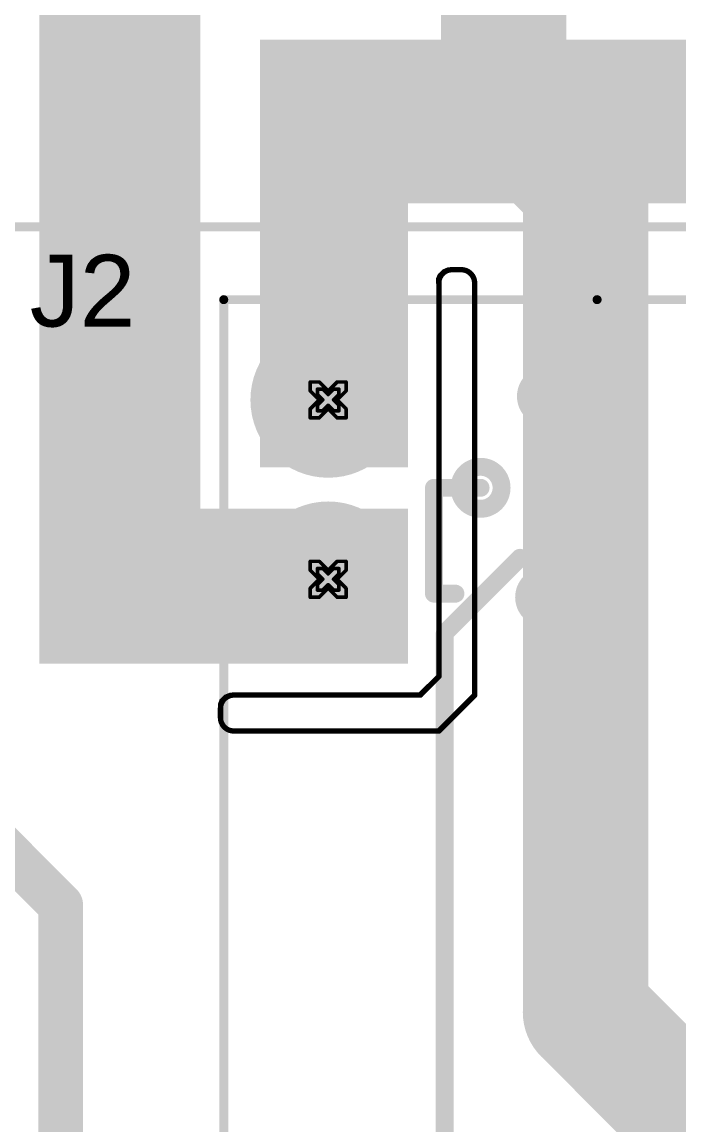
# Model space of a CAD drawing. Header units: inches. Extents: x -21 to 276, y -5 to 220.
# Drawn here: x 21.4 to 30.71, y 70.53 to 86.15 of the extents above; entities that cross this region are included whole.
import ezdxf

# ---------------------------------------------------------------- set-up
doc = ezdxf.new("R2010")
doc.units = ezdxf.units.IN
for name, color, linetype in [('Board_Outline', 216, 'Continuous'), ('Bottom Layer', 5, 'Continuous'), ('Bottom Solder', 6, 'Continuous'), ('Drill Drawing', 1, 'Continuous'), ('Ground', 16, 'Continuous'), ('Multi-Layer', 9, 'Continuous'), ('Pad Holes', 156, 'Continuous'), ('Power + Signal', 76, 'Continuous'), ('Top Layer', 1, 'Continuous'), ('Top Overlay', 2, 'Continuous'), ('Top Solder', 216, 'Continuous')]:
    doc.layers.add(name, color=color, linetype=linetype)
doc.styles.add('Arial', font='', dxfattribs={"height": 0.2})
doc.styles.get('Arial').set_extended_font_data('Arial')

# ---------------------------------------------------------------- blocks, each defined once
blk = doc.blocks.new('J102K1CS35VDC_20_13')
at = {"layer": 'Bottom Layer'}
h = blk.add_hatch(color=5, dxfattribs=at)
edge = h.paths.add_edge_path()
edge.add_arc((3.81, 3.81), 1, 0, 360)
h = blk.add_hatch(color=5, dxfattribs=at)
edge = h.paths.add_edge_path()
edge.add_arc((6.35, 3.81), 1, 0, 360)
at = {"layer": 'Bottom Solder'}
h = blk.add_hatch(color=6, dxfattribs=at)
edge = h.paths.add_edge_path()
edge.add_arc((3.81, 3.81), 1.102, 0, 360)
h = blk.add_hatch(color=6, dxfattribs=at)
edge = h.paths.add_edge_path()
edge.add_arc((6.35, 3.81), 1.102, 0, 360)
at = {"layer": 'Ground'}
h = blk.add_hatch(color=16, dxfattribs=at)
edge = h.paths.add_edge_path()
edge.add_arc((3.81, 3.81), 1, 0, 360)
h = blk.add_hatch(color=16, dxfattribs=at)
edge = h.paths.add_edge_path()
edge.add_arc((6.35, 3.81), 1, 0, 360)
at = {"layer": 'Multi-Layer'}
h = blk.add_hatch(color=9, dxfattribs=at)
edge = h.paths.add_edge_path()
edge.add_arc((3.81, 3.81), 1, 0, 360)
h = blk.add_hatch(color=9, dxfattribs=at)
edge = h.paths.add_edge_path()
edge.add_arc((6.35, 3.81), 1, 0, 360)
at = {"layer": 'Pad Holes'}
h = blk.add_hatch(color=7, dxfattribs=at)
edge = h.paths.add_edge_path()
edge.add_arc((3.81, 3.81), 0.51, 0, 360)
h = blk.add_hatch(color=7, dxfattribs=at)
edge = h.paths.add_edge_path()
edge.add_arc((6.35, 3.81), 0.51, 0, 360)
at = {"layer": 'Power + Signal'}
h = blk.add_hatch(color=76, dxfattribs=at)
edge = h.paths.add_edge_path()
edge.add_arc((3.81, 3.81), 1, 0, 360)
h = blk.add_hatch(color=76, dxfattribs=at)
edge = h.paths.add_edge_path()
edge.add_arc((6.35, 3.81), 1, 0, 360)
at = {"layer": 'Top Layer'}
h = blk.add_hatch(color=1, dxfattribs=at)
edge = h.paths.add_edge_path()
edge.add_arc((3.81, 3.81), 1, 0, 360)
h = blk.add_hatch(color=1, dxfattribs=at)
edge = h.paths.add_edge_path()
edge.add_arc((6.35, 3.81), 1, 0, 360)
at = {"layer": 'Top Solder'}
h = blk.add_hatch(color=216, dxfattribs=at)
edge = h.paths.add_edge_path()
edge.add_arc((3.81, 3.81), 1.102, 0, 360)
h = blk.add_hatch(color=216, dxfattribs=at)
edge = h.paths.add_edge_path()
edge.add_arc((6.35, 3.81), 1.102, 0, 360)
at = {"layer": 'Top Overlay'}
for points in [[(-7.77, 5.29, 0.127, 0.127, 0), (7.77, 5.29, 0.127, 0.127, 0)], [(7.77, 5.29, 0.127, 0.127, 0), (7.77, 0, 0.127, 0.127, 0)], [(3.607, 2.311, 0.254, 0.254, 0), (5.105, 2.311, 0.254, 0.254, 0)], [(3.607, 2.311, 0.254, 0.254, 0), (3.607, 2.007, 0.254, 0.254, 0)], [(5.105, 2.311, 0.254, 0.254, 0), (5.105, 1.651, 0.254, 0.254, 0)], [(-5.08, 2.159, 0.254, 0.254, 0), (3.048, 2.159, 0.254, 0.254, 0)], [(3.048, 2.159, 0.254, 0.254, 0), (4.115, 1.092, 0.254, 0.254, 0)], [(3.556, 0.737, 0.254, 0.254, 0), (3.556, 0.025, 0.254, 0.254, 0)], [(6.401, 0.711, 0.254, 0.254, 0), (6.401, 0.025, 0.254, 0.254, 0)], [(3.556, 0.025, 0.254, 0.254, 0), (6.401, 0.025, 0.254, 0.254, 0)], [(7.77, 0, 0.127, 0.127, 0), (7.77, -5.29, 0.127, 0.127, 0)]]:
    blk.add_lwpolyline(points, format="xyseb", dxfattribs=at)
for points in [[(7.738, 5.29, 0.0635, 0.0635, 1), (7.802, 5.29, 0.0635, 0.0635, 1)], [(7.738, 5.29, 0.0635, 0.0635, 1), (7.802, 5.29, 0.0635, 0.0635, 1)], [(3.543, 2.311, 0.127, 0.127, 1), (3.67, 2.311, 0.127, 0.127, 1)], [(3.543, 2.311, 0.127, 0.127, 1), (3.67, 2.311, 0.127, 0.127, 1)], [(5.042, 2.311, 0.127, 0.127, 1), (5.169, 2.311, 0.127, 0.127, 1)], [(5.042, 2.311, 0.127, 0.127, 1), (5.169, 2.311, 0.127, 0.127, 1)], [(2.985, 2.159, 0.127, 0.127, 1), (3.111, 2.159, 0.127, 0.127, 1)], [(2.985, 2.159, 0.127, 0.127, 1), (3.111, 2.159, 0.127, 0.127, 1)], [(3.543, 2.007, 0.127, 0.127, 1), (3.67, 2.007, 0.127, 0.127, 1)], [(5.403, 1.651, 0.254, 0.254, 1), (4.808, 1.651, 0.254, 0.254, 1)], [(4.745, 1.651, 0.127, 0.127, 1), (4.872, 1.651, 0.127, 0.127, 1)], [(5.042, 1.651, 0.127, 0.127, 1), (5.169, 1.651, 0.127, 0.127, 1)], [(5.339, 1.651, 0.127, 0.127, 1), (5.466, 1.651, 0.127, 0.127, 1)], [(3.853, 0.737, 0.254, 0.254, 1), (3.259, 0.737, 0.254, 0.254, 1)], [(4.051, 1.092, 0.127, 0.127, 1), (4.178, 1.092, 0.127, 0.127, 1)], [(6.698, 0.711, 0.254, 0.254, 1), (6.104, 0.711, 0.254, 0.254, 1)], [(3.195, 0.737, 0.127, 0.127, 1), (3.322, 0.737, 0.127, 0.127, 1)], [(3.493, 0.737, 0.127, 0.127, 1), (3.619, 0.737, 0.127, 0.127, 1)], [(3.79, 0.737, 0.127, 0.127, 1), (3.917, 0.737, 0.127, 0.127, 1)], [(6.04, 0.711, 0.127, 0.127, 1), (6.167, 0.711, 0.127, 0.127, 1)], [(6.337, 0.711, 0.127, 0.127, 1), (6.464, 0.711, 0.127, 0.127, 1)], [(6.635, 0.711, 0.127, 0.127, 1), (6.762, 0.711, 0.127, 0.127, 1)], [(3.493, 0.025, 0.127, 0.127, 1), (3.619, 0.025, 0.127, 0.127, 1)], [(3.493, 0.025, 0.127, 0.127, 1), (3.619, 0.025, 0.127, 0.127, 1)], [(6.337, 0.025, 0.127, 0.127, 1), (6.464, 0.025, 0.127, 0.127, 1)], [(6.337, 0.025, 0.127, 0.127, 1), (6.464, 0.025, 0.127, 0.127, 1)], [(7.738, 0, 0.0635, 0.0635, 1), (7.802, 0, 0.0635, 0.0635, 1)], [(7.738, 0, 0.0635, 0.0635, 1), (7.802, 0, 0.0635, 0.0635, 1)]]:
    blk.add_lwpolyline(points, format="xyseb", close=True, dxfattribs=at)
blk = doc.blocks.new('DB128L_5_08_3P_BK_S_140')
at = {"layer": 'Bottom Layer'}
blk.add_hatch(color=5, dxfattribs=at).paths.add_polyline_path([(-3.58, 1.5), (-3.58, -1.5), (-6.58, -1.5), (-6.58, 1.5)])
h = blk.add_hatch(color=5, dxfattribs=at)
edge = h.paths.add_edge_path()
edge.add_arc((0, 0), 1.5, 0, 360)
h = blk.add_hatch(color=5, dxfattribs=at)
edge = h.paths.add_edge_path()
edge.add_arc((5.08, 0), 1.5, 0, 360)
at = {"layer": 'Bottom Solder'}
blk.add_hatch(color=6, dxfattribs=at).paths.add_polyline_path([(-3.478, 1.602), (-3.478, -1.602), (-6.682, -1.602), (-6.682, 1.602)])
h = blk.add_hatch(color=6, dxfattribs=at)
edge = h.paths.add_edge_path()
edge.add_arc((0, 0), 1.602, 0, 360)
h = blk.add_hatch(color=6, dxfattribs=at)
edge = h.paths.add_edge_path()
edge.add_arc((5.08, 0), 1.602, 0, 360)
at = {"layer": 'Ground'}
blk.add_hatch(color=16, dxfattribs=at).paths.add_polyline_path([(-3.58, 1.5), (-3.58, -1.5), (-6.58, -1.5), (-6.58, 1.5)])
h = blk.add_hatch(color=16, dxfattribs=at)
edge = h.paths.add_edge_path()
edge.add_arc((0, 0), 1.5, 0, 360)
h = blk.add_hatch(color=16, dxfattribs=at)
edge = h.paths.add_edge_path()
edge.add_arc((5.08, 0), 1.5, 0, 360)
at = {"layer": 'Multi-Layer'}
blk.add_hatch(color=9, dxfattribs=at).paths.add_polyline_path([(-3.58, 1.5), (-3.58, -1.5), (-6.58, -1.5), (-6.58, 1.5)])
h = blk.add_hatch(color=9, dxfattribs=at)
edge = h.paths.add_edge_path()
edge.add_arc((0, 0), 1.5, 0, 360)
h = blk.add_hatch(color=9, dxfattribs=at)
edge = h.paths.add_edge_path()
edge.add_arc((5.08, 0), 1.5, 0, 360)
at = {"layer": 'Pad Holes'}
h = blk.add_hatch(color=7, dxfattribs=at)
edge = h.paths.add_edge_path()
edge.add_arc((-5.08, 0), 0.8, 0, 360)
h = blk.add_hatch(color=7, dxfattribs=at)
edge = h.paths.add_edge_path()
edge.add_arc((0, 0), 0.8, 0, 360)
h = blk.add_hatch(color=7, dxfattribs=at)
edge = h.paths.add_edge_path()
edge.add_arc((5.08, 0), 0.8, 0, 360)
at = {"layer": 'Power + Signal'}
blk.add_hatch(color=76, dxfattribs=at).paths.add_polyline_path([(-3.58, 1.5), (-3.58, -1.5), (-6.58, -1.5), (-6.58, 1.5)])
h = blk.add_hatch(color=76, dxfattribs=at)
edge = h.paths.add_edge_path()
edge.add_arc((0, 0), 1.5, 0, 360)
h = blk.add_hatch(color=76, dxfattribs=at)
edge = h.paths.add_edge_path()
edge.add_arc((5.08, 0), 1.5, 0, 360)
at = {"layer": 'Top Layer'}
blk.add_hatch(color=1, dxfattribs=at).paths.add_polyline_path([(-3.58, 1.5), (-3.58, -1.5), (-6.58, -1.5), (-6.58, 1.5)])
h = blk.add_hatch(color=1, dxfattribs=at)
edge = h.paths.add_edge_path()
edge.add_arc((0, 0), 1.5, 0, 360)
h = blk.add_hatch(color=1, dxfattribs=at)
edge = h.paths.add_edge_path()
edge.add_arc((5.08, 0), 1.5, 0, 360)
at = {"layer": 'Top Solder'}
blk.add_hatch(color=216, dxfattribs=at).paths.add_polyline_path([(-3.478, 1.602), (-3.478, -1.602), (-6.682, -1.602), (-6.682, 1.602)])
h = blk.add_hatch(color=216, dxfattribs=at)
edge = h.paths.add_edge_path()
edge.add_arc((0, 0), 1.602, 0, 360)
h = blk.add_hatch(color=216, dxfattribs=at)
edge = h.paths.add_edge_path()
edge.add_arc((5.08, 0), 1.602, 0, 360)
at = {"layer": 'Top Overlay'}
for points in [[(-7.671, 5.131, 0.127, 0.127, 0), (-7.671, -5.08, 0.127, 0.127, 0)], [(7.671, 5.131, 0.127, 0.127, 0), (-7.671, 5.131, 0.127, 0.127, 0)], [(7.671, 5.131, 0.127, 0.127, 0), (7.671, -5.08, 0.127, 0.127, 0)], [(-5.494, -3.867, 0.254, 0.254, 0), (-5.971, -4.343, 0.254, 0.254, 0)], [(-4.566, -3.867, 0.254, 0.254, 0), (-5.494, -3.867, 0.254, 0.254, 0)], [(-4.089, -4.343, 0.254, 0.254, 0), (-4.566, -3.867, 0.254, 0.254, 0)], [(-0.414, -3.867, 0.254, 0.254, 0), (-0.891, -4.343, 0.254, 0.254, 0)], [(0.514, -3.867, 0.254, 0.254, 0), (-0.414, -3.867, 0.254, 0.254, 0)], [(0.991, -4.343, 0.254, 0.254, 0), (0.514, -3.867, 0.254, 0.254, 0)], [(4.666, -3.867, 0.254, 0.254, 0), (4.189, -4.343, 0.254, 0.254, 0)], [(5.594, -3.867, 0.254, 0.254, 0), (4.666, -3.867, 0.254, 0.254, 0)], [(6.071, -4.343, 0.254, 0.254, 0), (5.594, -3.867, 0.254, 0.254, 0)], [(7.671, -5.08, 0.127, 0.127, 0), (-7.671, -5.08, 0.127, 0.127, 0)]]:
    blk.add_lwpolyline(points, format="xyseb", dxfattribs=at)
for points in [[(-7.703, 5.131, 0.0635, 0.0635, 1), (-7.639, 5.131, 0.0635, 0.0635, 1)], [(-7.703, 5.131, 0.0635, 0.0635, 1), (-7.639, 5.131, 0.0635, 0.0635, 1)], [(7.639, 5.131, 0.0635, 0.0635, 1), (7.703, 5.131, 0.0635, 0.0635, 1)], [(7.639, 5.131, 0.0635, 0.0635, 1), (7.703, 5.131, 0.0635, 0.0635, 1)], [(-5.558, -3.867, 0.127, 0.127, 1), (-5.431, -3.867, 0.127, 0.127, 1)], [(-5.558, -3.867, 0.127, 0.127, 1), (-5.431, -3.867, 0.127, 0.127, 1)], [(-4.63, -3.867, 0.127, 0.127, 1), (-4.503, -3.867, 0.127, 0.127, 1)], [(-4.63, -3.867, 0.127, 0.127, 1), (-4.503, -3.867, 0.127, 0.127, 1)], [(-0.478, -3.867, 0.127, 0.127, 1), (-0.351, -3.867, 0.127, 0.127, 1)], [(-0.478, -3.867, 0.127, 0.127, 1), (-0.351, -3.867, 0.127, 0.127, 1)], [(0.45, -3.867, 0.127, 0.127, 1), (0.577, -3.867, 0.127, 0.127, 1)], [(0.45, -3.867, 0.127, 0.127, 1), (0.577, -3.867, 0.127, 0.127, 1)], [(4.602, -3.867, 0.127, 0.127, 1), (4.729, -3.867, 0.127, 0.127, 1)], [(4.602, -3.867, 0.127, 0.127, 1), (4.729, -3.867, 0.127, 0.127, 1)], [(5.53, -3.867, 0.127, 0.127, 1), (5.657, -3.867, 0.127, 0.127, 1)], [(5.53, -3.867, 0.127, 0.127, 1), (5.657, -3.867, 0.127, 0.127, 1)], [(-6.035, -4.343, 0.127, 0.127, 1), (-5.908, -4.343, 0.127, 0.127, 1)], [(-4.153, -4.343, 0.127, 0.127, 1), (-4.026, -4.343, 0.127, 0.127, 1)], [(-0.955, -4.343, 0.127, 0.127, 1), (-0.828, -4.343, 0.127, 0.127, 1)], [(0.927, -4.343, 0.127, 0.127, 1), (1.054, -4.343, 0.127, 0.127, 1)], [(4.125, -4.343, 0.127, 0.127, 1), (4.252, -4.343, 0.127, 0.127, 1)], [(6.007, -4.343, 0.127, 0.127, 1), (6.134, -4.343, 0.127, 0.127, 1)], [(-7.703, -5.08, 0.0635, 0.0635, 1), (-7.639, -5.08, 0.0635, 0.0635, 1)], [(-7.703, -5.08, 0.0635, 0.0635, 1), (-7.639, -5.08, 0.0635, 0.0635, 1)], [(7.639, -5.08, 0.0635, 0.0635, 1), (7.703, -5.08, 0.0635, 0.0635, 1)], [(7.639, -5.08, 0.0635, 0.0635, 1), (7.703, -5.08, 0.0635, 0.0635, 1)]]:
    blk.add_lwpolyline(points, format="xyseb", close=True, dxfattribs=at)

msp = doc.modelspace()

# ---------------------------------------------------------------- hatches: boundary and pattern name
at = {"layer": 'Top Layer'}
for points in [[(21.643, 77.064), (23.923, 77.064), (23.923, 90.068), (21.643, 90.068)], [(24.772, 79.845), (26.868, 79.845), (26.868, 85.903), (24.772, 85.903)], [(24.772, 83.582), (34.771, 83.582), (34.771, 85.903), (24.772, 85.903)], [(21.643, 77.064), (26.868, 77.064), (26.868, 79.26), (21.643, 79.26)]]:
    msp.add_hatch(color=1, dxfattribs=at).paths.add_polyline_path(points)

# ---------------------------------------------------------------- linework, layer by layer
at = {"layer": 'Board_Outline'}
for points in [[(27.303, 82.455, 0.0762, 0.0762, -0.414214), (27.491, 82.644, 0.0762, 0.0762, 0)], [(27.491, 82.644, 0.0762, 0.0762, 0), (27.622, 82.644, 0.0762, 0.0762, 0)], [(27.622, 82.644, 0.0762, 0.0762, -0.414214), (27.811, 82.455, 0.0762, 0.0762, 0)], [(27.306, 76.883, 0.0762, 0.0762, 0), (27.306, 82.455, 0.0762, 0.0762, 0)], [(27.811, 76.617, 0.0762, 0.0762, 0), (27.811, 82.455, 0.0762, 0.0762, 0)], [(27.043, 76.62, 0.0762, 0.0762, 0), (27.306, 76.883, 0.0762, 0.0762, 0)], [(24.21, 76.431, 0.0762, 0.0762, -0.414214), (24.398, 76.62, 0.0762, 0.0762, 0)], [(24.398, 76.62, 0.0762, 0.0762, 0), (27.043, 76.62, 0.0762, 0.0762, 0)], [(27.306, 76.112, 0.0762, 0.0762, 0), (27.811, 76.617, 0.0762, 0.0762, 0)], [(24.21, 76.301, 0.0762, 0.0762, 0), (24.21, 76.431, 0.0762, 0.0762, 0)], [(24.398, 76.112, 0.0762, 0.0762, -0.414214), (24.21, 76.301, 0.0762, 0.0762, 0)], [(24.398, 76.112, 0.0762, 0.0762, 0), (27.306, 76.112, 0.0762, 0.0762, 0)]]:
    msp.add_lwpolyline(points, format="xyseb", dxfattribs=at)
for points in [[(27.472, 82.644, 0.0381, 0.0381, 1), (27.51, 82.644, 0.0381, 0.0381, 1)], [(27.472, 82.644, 0.0381, 0.0381, 1), (27.51, 82.644, 0.0381, 0.0381, 1)], [(27.603, 82.644, 0.0381, 0.0381, 1), (27.641, 82.644, 0.0381, 0.0381, 1)], [(27.603, 82.644, 0.0381, 0.0381, 1), (27.641, 82.644, 0.0381, 0.0381, 1)], [(27.284, 82.455, 0.0381, 0.0381, 1), (27.322, 82.455, 0.0381, 0.0381, 1)], [(27.287, 82.455, 0.0381, 0.0381, 1), (27.325, 82.455, 0.0381, 0.0381, 1)], [(27.792, 82.455, 0.0381, 0.0381, 1), (27.83, 82.455, 0.0381, 0.0381, 1)], [(27.792, 82.455, 0.0381, 0.0381, 1), (27.83, 82.455, 0.0381, 0.0381, 1)], [(27.287, 76.883, 0.0381, 0.0381, 1), (27.325, 76.883, 0.0381, 0.0381, 1)], [(27.287, 76.883, 0.0381, 0.0381, 1), (27.325, 76.883, 0.0381, 0.0381, 1)], [(24.379, 76.62, 0.0381, 0.0381, 1), (24.417, 76.62, 0.0381, 0.0381, 1)], [(24.379, 76.62, 0.0381, 0.0381, 1), (24.417, 76.62, 0.0381, 0.0381, 1)], [(27.024, 76.62, 0.0381, 0.0381, 1), (27.062, 76.62, 0.0381, 0.0381, 1)], [(27.024, 76.62, 0.0381, 0.0381, 1), (27.062, 76.62, 0.0381, 0.0381, 1)], [(27.792, 76.617, 0.0381, 0.0381, 1), (27.83, 76.617, 0.0381, 0.0381, 1)], [(27.792, 76.617, 0.0381, 0.0381, 1), (27.83, 76.617, 0.0381, 0.0381, 1)], [(24.191, 76.431, 0.0381, 0.0381, 1), (24.229, 76.431, 0.0381, 0.0381, 1)], [(24.191, 76.431, 0.0381, 0.0381, 1), (24.229, 76.431, 0.0381, 0.0381, 1)], [(24.191, 76.301, 0.0381, 0.0381, 1), (24.229, 76.301, 0.0381, 0.0381, 1)], [(24.191, 76.301, 0.0381, 0.0381, 1), (24.229, 76.301, 0.0381, 0.0381, 1)], [(24.379, 76.112, 0.0381, 0.0381, 1), (24.417, 76.112, 0.0381, 0.0381, 1)], [(24.379, 76.112, 0.0381, 0.0381, 1), (24.417, 76.112, 0.0381, 0.0381, 1)], [(27.287, 76.112, 0.0381, 0.0381, 1), (27.325, 76.112, 0.0381, 0.0381, 1)], [(27.287, 76.112, 0.0381, 0.0381, 1), (27.325, 76.112, 0.0381, 0.0381, 1)]]:
    msp.add_lwpolyline(points, format="xyseb", close=True, dxfattribs=at)
at = {"layer": 'Bottom Layer'}
for points in [[(28.222, 84.987, 1.778, 1.778, 0), (28.222, 88.381, 1.778, 1.778, 0)], [(28.222, 84.987, 1.778, 1.778, 0), (29.383, 83.825, 1.778, 1.778, 0)], [(29.383, 72.13, 1.778, 1.778, 0), (29.383, 83.825, 1.778, 1.778, 0)], [(19.895, 75.697, 0.635, 0.635, 0), (21.946, 73.646, 0.635, 0.635, 0)], [(21.946, 65.267, 0.635, 0.635, 0), (21.946, 73.646, 0.635, 0.635, 0)], [(29.383, 72.13, 1.778, 1.778, 0), (33.413, 68.1, 1.778, 1.778, 0)]]:
    msp.add_lwpolyline(points, format="xyseb", dxfattribs=at)
for points in [[(27.777, 84.987, 0.889, 0.889, 1), (28.666, 84.987, 0.889, 0.889, 1)], [(27.777, 84.987, 0.889, 0.889, 1), (28.666, 84.987, 0.889, 0.889, 1)], [(28.938, 83.825, 0.889, 0.889, 1), (29.827, 83.825, 0.889, 0.889, 1)], [(28.938, 83.825, 0.889, 0.889, 1), (29.827, 83.825, 0.889, 0.889, 1)], [(21.787, 73.646, 0.318, 0.318, 1), (22.104, 73.646, 0.318, 0.318, 1)], [(21.787, 73.646, 0.318, 0.318, 1), (22.104, 73.646, 0.318, 0.318, 1)], [(28.938, 72.13, 0.889, 0.889, 1), (29.827, 72.13, 0.889, 0.889, 1)], [(28.938, 72.13, 0.889, 0.889, 1), (29.827, 72.13, 0.889, 0.889, 1)]]:
    msp.add_lwpolyline(points, format="xyseb", close=True, dxfattribs=at)
at = {"layer": 'Drill Drawing'}
for points in [[(25.482, 80.927, 0.0508, 0.0508, 0), (25.482, 81.054, 0.0508, 0.0508, 0)], [(25.482, 81.054, 0.0508, 0.0508, 0), (25.609, 81.054, 0.0508, 0.0508, 0)], [(25.609, 81.054, 0.0508, 0.0508, 0), (25.736, 80.927, 0.0508, 0.0508, 0)], [(25.736, 80.927, 0.0508, 0.0508, 0), (25.863, 81.054, 0.0508, 0.0508, 0)], [(25.863, 81.054, 0.0508, 0.0508, 0), (25.99, 81.054, 0.0508, 0.0508, 0)], [(25.99, 80.927, 0.0508, 0.0508, 0), (25.99, 81.054, 0.0508, 0.0508, 0)], [(25.482, 80.927, 0.0508, 0.0508, 0), (25.609, 80.8, 0.0508, 0.0508, 0)], [(25.583, 80.876, 0.0508, 0.0508, 0), (25.583, 80.952, 0.0508, 0.0508, 0)], [(25.583, 80.952, 0.0508, 0.0508, 0), (25.659, 80.952, 0.0508, 0.0508, 0)], [(25.659, 80.952, 0.0508, 0.0508, 0), (25.736, 80.876, 0.0508, 0.0508, 0)], [(25.736, 80.876, 0.0508, 0.0508, 0), (25.812, 80.952, 0.0508, 0.0508, 0)], [(25.812, 80.952, 0.0508, 0.0508, 0), (25.888, 80.952, 0.0508, 0.0508, 0)], [(25.863, 80.8, 0.0508, 0.0508, 0), (25.99, 80.927, 0.0508, 0.0508, 0)], [(25.888, 80.876, 0.0508, 0.0508, 0), (25.888, 80.952, 0.0508, 0.0508, 0)], [(25.482, 80.673, 0.0508, 0.0508, 0), (25.609, 80.8, 0.0508, 0.0508, 0)], [(25.583, 80.876, 0.0508, 0.0508, 0), (25.659, 80.8, 0.0508, 0.0508, 0)], [(25.583, 80.724, 0.0508, 0.0508, 0), (25.659, 80.8, 0.0508, 0.0508, 0)], [(25.583, 80.647, 0.0508, 0.0508, 0), (25.583, 80.724, 0.0508, 0.0508, 0)], [(25.659, 80.647, 0.0508, 0.0508, 0), (25.736, 80.724, 0.0508, 0.0508, 0)], [(25.736, 80.724, 0.0508, 0.0508, 0), (25.812, 80.647, 0.0508, 0.0508, 0)], [(25.812, 80.8, 0.0508, 0.0508, 0), (25.888, 80.876, 0.0508, 0.0508, 0)], [(25.812, 80.8, 0.0508, 0.0508, 0), (25.888, 80.724, 0.0508, 0.0508, 0)], [(25.863, 80.8, 0.0508, 0.0508, 0), (25.99, 80.673, 0.0508, 0.0508, 0)], [(25.888, 80.647, 0.0508, 0.0508, 0), (25.888, 80.724, 0.0508, 0.0508, 0)], [(25.482, 80.546, 0.0508, 0.0508, 0), (25.482, 80.673, 0.0508, 0.0508, 0)], [(25.583, 80.647, 0.0508, 0.0508, 0), (25.659, 80.647, 0.0508, 0.0508, 0)], [(25.609, 80.546, 0.0508, 0.0508, 0), (25.736, 80.673, 0.0508, 0.0508, 0)], [(25.736, 80.673, 0.0508, 0.0508, 0), (25.863, 80.546, 0.0508, 0.0508, 0)], [(25.812, 80.647, 0.0508, 0.0508, 0), (25.888, 80.647, 0.0508, 0.0508, 0)], [(25.99, 80.546, 0.0508, 0.0508, 0), (25.99, 80.673, 0.0508, 0.0508, 0)], [(25.482, 80.546, 0.0508, 0.0508, 0), (25.609, 80.546, 0.0508, 0.0508, 0)], [(25.863, 80.546, 0.0508, 0.0508, 0), (25.99, 80.546, 0.0508, 0.0508, 0)], [(25.482, 78.387, 0.0508, 0.0508, 0), (25.482, 78.514, 0.0508, 0.0508, 0)], [(25.482, 78.514, 0.0508, 0.0508, 0), (25.609, 78.514, 0.0508, 0.0508, 0)], [(25.482, 78.387, 0.0508, 0.0508, 0), (25.609, 78.26, 0.0508, 0.0508, 0)], [(25.583, 78.336, 0.0508, 0.0508, 0), (25.583, 78.412, 0.0508, 0.0508, 0)], [(25.583, 78.412, 0.0508, 0.0508, 0), (25.659, 78.412, 0.0508, 0.0508, 0)], [(25.609, 78.514, 0.0508, 0.0508, 0), (25.736, 78.387, 0.0508, 0.0508, 0)], [(25.659, 78.412, 0.0508, 0.0508, 0), (25.736, 78.336, 0.0508, 0.0508, 0)], [(25.736, 78.387, 0.0508, 0.0508, 0), (25.863, 78.514, 0.0508, 0.0508, 0)], [(25.736, 78.336, 0.0508, 0.0508, 0), (25.812, 78.412, 0.0508, 0.0508, 0)], [(25.812, 78.412, 0.0508, 0.0508, 0), (25.888, 78.412, 0.0508, 0.0508, 0)], [(25.863, 78.514, 0.0508, 0.0508, 0), (25.99, 78.514, 0.0508, 0.0508, 0)], [(25.863, 78.26, 0.0508, 0.0508, 0), (25.99, 78.387, 0.0508, 0.0508, 0)], [(25.888, 78.336, 0.0508, 0.0508, 0), (25.888, 78.412, 0.0508, 0.0508, 0)], [(25.99, 78.387, 0.0508, 0.0508, 0), (25.99, 78.514, 0.0508, 0.0508, 0)], [(25.482, 78.133, 0.0508, 0.0508, 0), (25.609, 78.26, 0.0508, 0.0508, 0)], [(25.583, 78.336, 0.0508, 0.0508, 0), (25.659, 78.26, 0.0508, 0.0508, 0)], [(25.583, 78.184, 0.0508, 0.0508, 0), (25.659, 78.26, 0.0508, 0.0508, 0)], [(25.812, 78.26, 0.0508, 0.0508, 0), (25.888, 78.336, 0.0508, 0.0508, 0)], [(25.812, 78.26, 0.0508, 0.0508, 0), (25.888, 78.184, 0.0508, 0.0508, 0)], [(25.863, 78.26, 0.0508, 0.0508, 0), (25.99, 78.133, 0.0508, 0.0508, 0)], [(25.482, 78.006, 0.0508, 0.0508, 0), (25.482, 78.133, 0.0508, 0.0508, 0)], [(25.583, 78.107, 0.0508, 0.0508, 0), (25.583, 78.184, 0.0508, 0.0508, 0)], [(25.583, 78.107, 0.0508, 0.0508, 0), (25.659, 78.107, 0.0508, 0.0508, 0)], [(25.609, 78.006, 0.0508, 0.0508, 0), (25.736, 78.133, 0.0508, 0.0508, 0)], [(25.659, 78.107, 0.0508, 0.0508, 0), (25.736, 78.184, 0.0508, 0.0508, 0)], [(25.736, 78.184, 0.0508, 0.0508, 0), (25.812, 78.107, 0.0508, 0.0508, 0)], [(25.736, 78.133, 0.0508, 0.0508, 0), (25.863, 78.006, 0.0508, 0.0508, 0)], [(25.812, 78.107, 0.0508, 0.0508, 0), (25.888, 78.107, 0.0508, 0.0508, 0)], [(25.888, 78.107, 0.0508, 0.0508, 0), (25.888, 78.184, 0.0508, 0.0508, 0)], [(25.99, 78.006, 0.0508, 0.0508, 0), (25.99, 78.133, 0.0508, 0.0508, 0)], [(25.482, 78.006, 0.0508, 0.0508, 0), (25.609, 78.006, 0.0508, 0.0508, 0)], [(25.863, 78.006, 0.0508, 0.0508, 0), (25.99, 78.006, 0.0508, 0.0508, 0)]]:
    msp.add_lwpolyline(points, format="xyseb", dxfattribs=at)
for points in [[(25.469, 81.054, 0.0254, 0.0254, 1), (25.494, 81.054, 0.0254, 0.0254, 1)], [(25.469, 81.054, 0.0254, 0.0254, 1), (25.494, 81.054, 0.0254, 0.0254, 1)], [(25.596, 81.054, 0.0254, 0.0254, 1), (25.621, 81.054, 0.0254, 0.0254, 1)], [(25.596, 81.054, 0.0254, 0.0254, 1), (25.621, 81.054, 0.0254, 0.0254, 1)], [(25.85, 81.054, 0.0254, 0.0254, 1), (25.875, 81.054, 0.0254, 0.0254, 1)], [(25.85, 81.054, 0.0254, 0.0254, 1), (25.875, 81.054, 0.0254, 0.0254, 1)], [(25.977, 81.054, 0.0254, 0.0254, 1), (26.002, 81.054, 0.0254, 0.0254, 1)], [(25.977, 81.054, 0.0254, 0.0254, 1), (26.002, 81.054, 0.0254, 0.0254, 1)], [(25.469, 80.927, 0.0254, 0.0254, 1), (25.494, 80.927, 0.0254, 0.0254, 1)], [(25.469, 80.927, 0.0254, 0.0254, 1), (25.494, 80.927, 0.0254, 0.0254, 1)], [(25.57, 80.952, 0.0254, 0.0254, 1), (25.596, 80.952, 0.0254, 0.0254, 1)], [(25.57, 80.952, 0.0254, 0.0254, 1), (25.596, 80.952, 0.0254, 0.0254, 1)], [(25.647, 80.952, 0.0254, 0.0254, 1), (25.672, 80.952, 0.0254, 0.0254, 1)], [(25.647, 80.952, 0.0254, 0.0254, 1), (25.672, 80.952, 0.0254, 0.0254, 1)], [(25.723, 80.927, 0.0254, 0.0254, 1), (25.748, 80.927, 0.0254, 0.0254, 1)], [(25.723, 80.927, 0.0254, 0.0254, 1), (25.748, 80.927, 0.0254, 0.0254, 1)], [(25.799, 80.952, 0.0254, 0.0254, 1), (25.824, 80.952, 0.0254, 0.0254, 1)], [(25.799, 80.952, 0.0254, 0.0254, 1), (25.824, 80.952, 0.0254, 0.0254, 1)], [(25.875, 80.952, 0.0254, 0.0254, 1), (25.901, 80.952, 0.0254, 0.0254, 1)], [(25.875, 80.952, 0.0254, 0.0254, 1), (25.901, 80.952, 0.0254, 0.0254, 1)], [(25.977, 80.927, 0.0254, 0.0254, 1), (26.002, 80.927, 0.0254, 0.0254, 1)], [(25.977, 80.927, 0.0254, 0.0254, 1), (26.002, 80.927, 0.0254, 0.0254, 1)], [(25.57, 80.876, 0.0254, 0.0254, 1), (25.596, 80.876, 0.0254, 0.0254, 1)], [(25.57, 80.876, 0.0254, 0.0254, 1), (25.596, 80.876, 0.0254, 0.0254, 1)], [(25.57, 80.724, 0.0254, 0.0254, 1), (25.596, 80.724, 0.0254, 0.0254, 1)], [(25.57, 80.724, 0.0254, 0.0254, 1), (25.596, 80.724, 0.0254, 0.0254, 1)], [(25.596, 80.8, 0.0254, 0.0254, 1), (25.621, 80.8, 0.0254, 0.0254, 1)], [(25.596, 80.8, 0.0254, 0.0254, 1), (25.621, 80.8, 0.0254, 0.0254, 1)], [(25.647, 80.8, 0.0254, 0.0254, 1), (25.672, 80.8, 0.0254, 0.0254, 1)], [(25.647, 80.8, 0.0254, 0.0254, 1), (25.672, 80.8, 0.0254, 0.0254, 1)], [(25.723, 80.876, 0.0254, 0.0254, 1), (25.748, 80.876, 0.0254, 0.0254, 1)], [(25.723, 80.876, 0.0254, 0.0254, 1), (25.748, 80.876, 0.0254, 0.0254, 1)], [(25.723, 80.724, 0.0254, 0.0254, 1), (25.748, 80.724, 0.0254, 0.0254, 1)], [(25.723, 80.724, 0.0254, 0.0254, 1), (25.748, 80.724, 0.0254, 0.0254, 1)], [(25.799, 80.8, 0.0254, 0.0254, 1), (25.824, 80.8, 0.0254, 0.0254, 1)], [(25.799, 80.8, 0.0254, 0.0254, 1), (25.824, 80.8, 0.0254, 0.0254, 1)], [(25.85, 80.8, 0.0254, 0.0254, 1), (25.875, 80.8, 0.0254, 0.0254, 1)], [(25.85, 80.8, 0.0254, 0.0254, 1), (25.875, 80.8, 0.0254, 0.0254, 1)], [(25.875, 80.876, 0.0254, 0.0254, 1), (25.901, 80.876, 0.0254, 0.0254, 1)], [(25.875, 80.876, 0.0254, 0.0254, 1), (25.901, 80.876, 0.0254, 0.0254, 1)], [(25.875, 80.724, 0.0254, 0.0254, 1), (25.901, 80.724, 0.0254, 0.0254, 1)], [(25.875, 80.724, 0.0254, 0.0254, 1), (25.901, 80.724, 0.0254, 0.0254, 1)], [(25.469, 80.673, 0.0254, 0.0254, 1), (25.494, 80.673, 0.0254, 0.0254, 1)], [(25.469, 80.673, 0.0254, 0.0254, 1), (25.494, 80.673, 0.0254, 0.0254, 1)], [(25.57, 80.647, 0.0254, 0.0254, 1), (25.596, 80.647, 0.0254, 0.0254, 1)], [(25.57, 80.647, 0.0254, 0.0254, 1), (25.596, 80.647, 0.0254, 0.0254, 1)], [(25.647, 80.647, 0.0254, 0.0254, 1), (25.672, 80.647, 0.0254, 0.0254, 1)], [(25.647, 80.647, 0.0254, 0.0254, 1), (25.672, 80.647, 0.0254, 0.0254, 1)], [(25.723, 80.673, 0.0254, 0.0254, 1), (25.748, 80.673, 0.0254, 0.0254, 1)], [(25.723, 80.673, 0.0254, 0.0254, 1), (25.748, 80.673, 0.0254, 0.0254, 1)], [(25.799, 80.647, 0.0254, 0.0254, 1), (25.824, 80.647, 0.0254, 0.0254, 1)], [(25.799, 80.647, 0.0254, 0.0254, 1), (25.824, 80.647, 0.0254, 0.0254, 1)], [(25.875, 80.647, 0.0254, 0.0254, 1), (25.901, 80.647, 0.0254, 0.0254, 1)], [(25.875, 80.647, 0.0254, 0.0254, 1), (25.901, 80.647, 0.0254, 0.0254, 1)], [(25.977, 80.673, 0.0254, 0.0254, 1), (26.002, 80.673, 0.0254, 0.0254, 1)], [(25.977, 80.673, 0.0254, 0.0254, 1), (26.002, 80.673, 0.0254, 0.0254, 1)], [(25.469, 80.546, 0.0254, 0.0254, 1), (25.494, 80.546, 0.0254, 0.0254, 1)], [(25.469, 80.546, 0.0254, 0.0254, 1), (25.494, 80.546, 0.0254, 0.0254, 1)], [(25.596, 80.546, 0.0254, 0.0254, 1), (25.621, 80.546, 0.0254, 0.0254, 1)], [(25.596, 80.546, 0.0254, 0.0254, 1), (25.621, 80.546, 0.0254, 0.0254, 1)], [(25.85, 80.546, 0.0254, 0.0254, 1), (25.875, 80.546, 0.0254, 0.0254, 1)], [(25.85, 80.546, 0.0254, 0.0254, 1), (25.875, 80.546, 0.0254, 0.0254, 1)], [(25.977, 80.546, 0.0254, 0.0254, 1), (26.002, 80.546, 0.0254, 0.0254, 1)], [(25.977, 80.546, 0.0254, 0.0254, 1), (26.002, 80.546, 0.0254, 0.0254, 1)], [(25.469, 78.514, 0.0254, 0.0254, 1), (25.494, 78.514, 0.0254, 0.0254, 1)], [(25.469, 78.514, 0.0254, 0.0254, 1), (25.494, 78.514, 0.0254, 0.0254, 1)], [(25.469, 78.387, 0.0254, 0.0254, 1), (25.494, 78.387, 0.0254, 0.0254, 1)], [(25.469, 78.387, 0.0254, 0.0254, 1), (25.494, 78.387, 0.0254, 0.0254, 1)], [(25.57, 78.412, 0.0254, 0.0254, 1), (25.596, 78.412, 0.0254, 0.0254, 1)], [(25.57, 78.412, 0.0254, 0.0254, 1), (25.596, 78.412, 0.0254, 0.0254, 1)], [(25.596, 78.514, 0.0254, 0.0254, 1), (25.621, 78.514, 0.0254, 0.0254, 1)], [(25.596, 78.514, 0.0254, 0.0254, 1), (25.621, 78.514, 0.0254, 0.0254, 1)], [(25.647, 78.412, 0.0254, 0.0254, 1), (25.672, 78.412, 0.0254, 0.0254, 1)], [(25.647, 78.412, 0.0254, 0.0254, 1), (25.672, 78.412, 0.0254, 0.0254, 1)], [(25.723, 78.387, 0.0254, 0.0254, 1), (25.748, 78.387, 0.0254, 0.0254, 1)], [(25.723, 78.387, 0.0254, 0.0254, 1), (25.748, 78.387, 0.0254, 0.0254, 1)], [(25.799, 78.412, 0.0254, 0.0254, 1), (25.824, 78.412, 0.0254, 0.0254, 1)], [(25.799, 78.412, 0.0254, 0.0254, 1), (25.824, 78.412, 0.0254, 0.0254, 1)], [(25.85, 78.514, 0.0254, 0.0254, 1), (25.875, 78.514, 0.0254, 0.0254, 1)], [(25.85, 78.514, 0.0254, 0.0254, 1), (25.875, 78.514, 0.0254, 0.0254, 1)], [(25.875, 78.412, 0.0254, 0.0254, 1), (25.901, 78.412, 0.0254, 0.0254, 1)], [(25.875, 78.412, 0.0254, 0.0254, 1), (25.901, 78.412, 0.0254, 0.0254, 1)], [(25.977, 78.514, 0.0254, 0.0254, 1), (26.002, 78.514, 0.0254, 0.0254, 1)], [(25.977, 78.514, 0.0254, 0.0254, 1), (26.002, 78.514, 0.0254, 0.0254, 1)], [(25.977, 78.387, 0.0254, 0.0254, 1), (26.002, 78.387, 0.0254, 0.0254, 1)], [(25.977, 78.387, 0.0254, 0.0254, 1), (26.002, 78.387, 0.0254, 0.0254, 1)], [(25.57, 78.336, 0.0254, 0.0254, 1), (25.596, 78.336, 0.0254, 0.0254, 1)], [(25.57, 78.336, 0.0254, 0.0254, 1), (25.596, 78.336, 0.0254, 0.0254, 1)], [(25.596, 78.26, 0.0254, 0.0254, 1), (25.621, 78.26, 0.0254, 0.0254, 1)], [(25.596, 78.26, 0.0254, 0.0254, 1), (25.621, 78.26, 0.0254, 0.0254, 1)], [(25.647, 78.26, 0.0254, 0.0254, 1), (25.672, 78.26, 0.0254, 0.0254, 1)], [(25.647, 78.26, 0.0254, 0.0254, 1), (25.672, 78.26, 0.0254, 0.0254, 1)], [(25.723, 78.336, 0.0254, 0.0254, 1), (25.748, 78.336, 0.0254, 0.0254, 1)], [(25.723, 78.336, 0.0254, 0.0254, 1), (25.748, 78.336, 0.0254, 0.0254, 1)], [(25.799, 78.26, 0.0254, 0.0254, 1), (25.824, 78.26, 0.0254, 0.0254, 1)], [(25.799, 78.26, 0.0254, 0.0254, 1), (25.824, 78.26, 0.0254, 0.0254, 1)], [(25.85, 78.26, 0.0254, 0.0254, 1), (25.875, 78.26, 0.0254, 0.0254, 1)], [(25.85, 78.26, 0.0254, 0.0254, 1), (25.875, 78.26, 0.0254, 0.0254, 1)], [(25.875, 78.336, 0.0254, 0.0254, 1), (25.901, 78.336, 0.0254, 0.0254, 1)], [(25.875, 78.336, 0.0254, 0.0254, 1), (25.901, 78.336, 0.0254, 0.0254, 1)], [(25.469, 78.133, 0.0254, 0.0254, 1), (25.494, 78.133, 0.0254, 0.0254, 1)], [(25.469, 78.133, 0.0254, 0.0254, 1), (25.494, 78.133, 0.0254, 0.0254, 1)], [(25.57, 78.184, 0.0254, 0.0254, 1), (25.596, 78.184, 0.0254, 0.0254, 1)], [(25.57, 78.184, 0.0254, 0.0254, 1), (25.596, 78.184, 0.0254, 0.0254, 1)], [(25.57, 78.107, 0.0254, 0.0254, 1), (25.596, 78.107, 0.0254, 0.0254, 1)], [(25.57, 78.107, 0.0254, 0.0254, 1), (25.596, 78.107, 0.0254, 0.0254, 1)], [(25.647, 78.107, 0.0254, 0.0254, 1), (25.672, 78.107, 0.0254, 0.0254, 1)], [(25.647, 78.107, 0.0254, 0.0254, 1), (25.672, 78.107, 0.0254, 0.0254, 1)], [(25.723, 78.184, 0.0254, 0.0254, 1), (25.748, 78.184, 0.0254, 0.0254, 1)], [(25.723, 78.184, 0.0254, 0.0254, 1), (25.748, 78.184, 0.0254, 0.0254, 1)], [(25.723, 78.133, 0.0254, 0.0254, 1), (25.748, 78.133, 0.0254, 0.0254, 1)], [(25.723, 78.133, 0.0254, 0.0254, 1), (25.748, 78.133, 0.0254, 0.0254, 1)], [(25.799, 78.107, 0.0254, 0.0254, 1), (25.824, 78.107, 0.0254, 0.0254, 1)], [(25.799, 78.107, 0.0254, 0.0254, 1), (25.824, 78.107, 0.0254, 0.0254, 1)], [(25.875, 78.184, 0.0254, 0.0254, 1), (25.901, 78.184, 0.0254, 0.0254, 1)], [(25.875, 78.184, 0.0254, 0.0254, 1), (25.901, 78.184, 0.0254, 0.0254, 1)], [(25.875, 78.107, 0.0254, 0.0254, 1), (25.901, 78.107, 0.0254, 0.0254, 1)], [(25.875, 78.107, 0.0254, 0.0254, 1), (25.901, 78.107, 0.0254, 0.0254, 1)], [(25.977, 78.133, 0.0254, 0.0254, 1), (26.002, 78.133, 0.0254, 0.0254, 1)], [(25.977, 78.133, 0.0254, 0.0254, 1), (26.002, 78.133, 0.0254, 0.0254, 1)], [(25.469, 78.006, 0.0254, 0.0254, 1), (25.494, 78.006, 0.0254, 0.0254, 1)], [(25.469, 78.006, 0.0254, 0.0254, 1), (25.494, 78.006, 0.0254, 0.0254, 1)], [(25.596, 78.006, 0.0254, 0.0254, 1), (25.621, 78.006, 0.0254, 0.0254, 1)], [(25.596, 78.006, 0.0254, 0.0254, 1), (25.621, 78.006, 0.0254, 0.0254, 1)], [(25.85, 78.006, 0.0254, 0.0254, 1), (25.875, 78.006, 0.0254, 0.0254, 1)], [(25.85, 78.006, 0.0254, 0.0254, 1), (25.875, 78.006, 0.0254, 0.0254, 1)], [(25.977, 78.006, 0.0254, 0.0254, 1), (26.002, 78.006, 0.0254, 0.0254, 1)], [(25.977, 78.006, 0.0254, 0.0254, 1), (26.002, 78.006, 0.0254, 0.0254, 1)]]:
    msp.add_lwpolyline(points, format="xyseb", close=True, dxfattribs=at)
at = {"layer": 'Multi-Layer'}
for p, q in [((27.31, 82.583), (27.363, 82.636)), ((27.363, 82.636), (27.433, 82.665)), ((27.433, 82.665), (27.47, 82.665)), ((27.47, 82.665), (27.47, 82.665)), ((27.47, 82.665), (27.601, 82.665)), ((27.601, 82.665), (27.638, 82.665)), ((27.638, 82.665), (27.708, 82.636)), ((27.708, 82.636), (27.761, 82.583)), ((27.282, 82.514), (27.31, 82.583)), ((27.282, 82.477), (27.282, 82.514)), ((27.285, 82.477), (27.282, 82.477)), ((27.285, 76.904), (27.285, 82.477)), ((27.761, 82.583), (27.79, 82.514)), ((27.79, 82.514), (27.79, 82.477)), ((27.79, 82.477), (27.79, 82.477)), ((27.79, 82.477), (27.79, 76.638)), ((27.022, 76.641), (27.285, 76.904)), ((24.189, 76.49), (24.217, 76.559)), ((24.217, 76.559), (24.27, 76.612)), ((24.27, 76.612), (24.34, 76.641)), ((24.34, 76.641), (24.377, 76.641)), ((24.377, 76.641), (24.377, 76.641)), ((24.377, 76.641), (27.022, 76.641)), ((27.79, 76.638), (27.285, 76.133)), ((24.189, 76.453), (24.189, 76.49)), ((24.189, 76.322), (24.189, 76.453)), ((24.189, 76.322), (24.189, 76.322)), ((24.189, 76.284), (24.189, 76.322)), ((24.217, 76.215), (24.189, 76.284)), ((24.27, 76.162), (24.217, 76.215)), ((24.34, 76.133), (24.27, 76.162)), ((24.377, 76.133), (24.34, 76.133)), ((27.285, 76.133), (24.377, 76.133))]:
    msp.add_line(p, q, dxfattribs=at)

# ---------------------------------------------------------------- block references
for name, p, rotation in [('DB128L_5_08_3P_BK_S_140', (28.222, 88.381), 180), ('J102K1CS35VDC_20_13', (29.546, 74.45), 90)]:
    msp.add_blockref(name, p, dxfattribs=dict(rotation=rotation))

# ---------------------------------------------------------------- texts
at = {"layer": 'Top Overlay', "style": 'Arial'}
msp.add_text('J2', height=1.016, dxfattribs=at).set_placement((21.506, 81.839))

doc.saveas('drawing.dxf')
